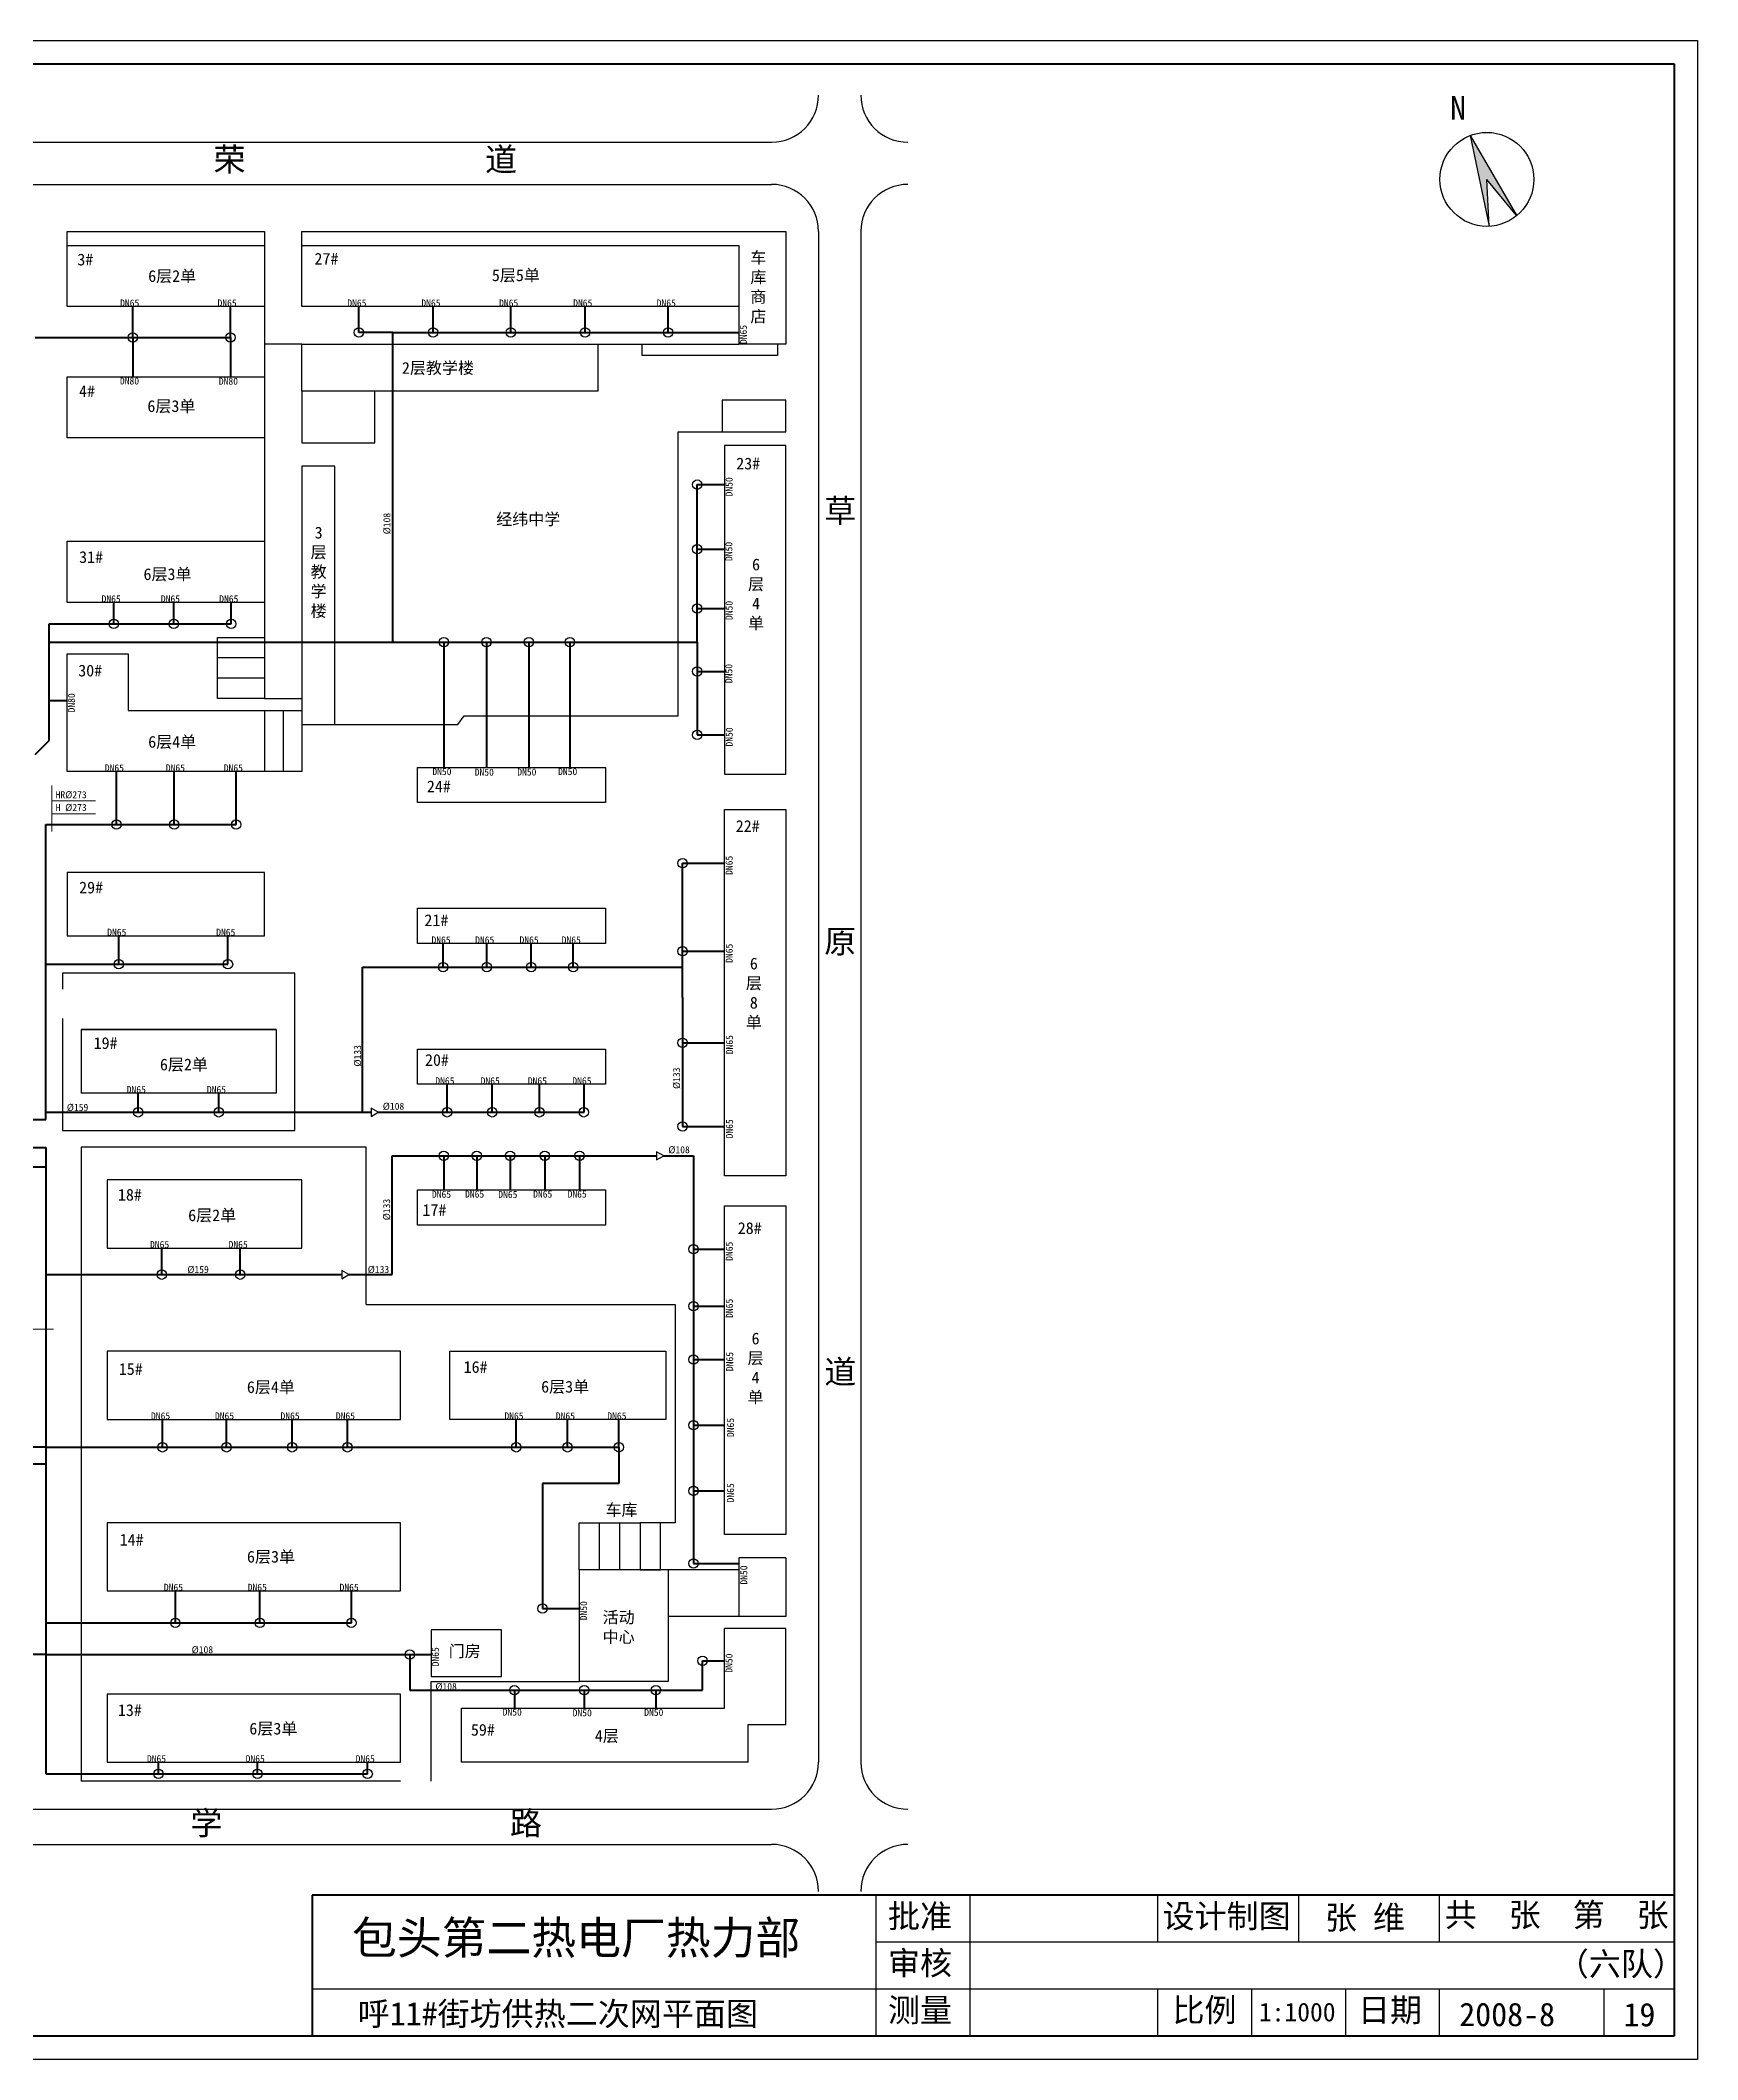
# Model space of a CAD drawing. Header units: millimetres. Extents: x 710 to 1314, y 285 to 715.
# Drawn here: x 961.3 to 1314.2, y 285.3 to 715.3 of the extents above; entities that cross this region are included whole.
import ezdxf

# ---------------------------------------------------------------- set-up
doc = ezdxf.new("R2010")
doc.units = ezdxf.units.MM
doc.layers.add('标注', color=7, linetype='Continuous', lineweight=18)
doc.layers.add('管道', color=7, linetype='Continuous', lineweight=50)
doc.layers.add('边线', color=1, linetype='Continuous')

msp = doc.modelspace()

# ---------------------------------------------------------------- hatches: boundary and pattern name
msp.add_hatch(color=256).paths.add_polyline_path([(1265.73, 695.08), (1269.8, 675.76), (1269.32, 685.75), (1275.66, 678.01)])

# ---------------------------------------------------------------- linework, layer by layer
at = {"lineweight": 40}
for p, q in [((715.18, 710.35), (1309.18, 710.35)), ((1309.18, 710.35), (1309.18, 290.35)), ((1309.18, 320.35), (1019.18, 320.35)), ((1019.18, 320.35), (1019.18, 290.35)), ((1309.18, 290.35), (715.18, 290.35))]:
    msp.add_line(p, q, dxfattribs=at)
for p, q in [((896.69, 693.68), (1116.99, 693.68)), ((1265.73, 695.08), (1269.8, 675.76)), ((1265.73, 695.08), (1275.66, 678.01)), ((896.69, 684.68), (1116.99, 684.68)), ((1269.8, 675.76), (1269.32, 685.75)), ((1275.66, 678.01), (1269.32, 685.75)), ((966.99, 671.68), (966.99, 674.68)), ((966.99, 674.68), (1008.99, 674.68)), ((966.99, 658.68), (966.99, 671.68)), ((966.99, 671.68), (1008.99, 671.68)), ((1008.99, 674.68), (1008.99, 671.68)), ((1008.99, 671.68), (1008.99, 658.68)), ((1016.99, 671.68), (1016.99, 674.68)), ((1016.99, 674.68), (1119.99, 674.68)), ((1016.99, 671.68), (1109.99, 671.68)), ((1016.99, 658.68), (1016.99, 671.68)), ((1109.99, 671.68), (1109.99, 658.68)), ((1119.99, 674.68), (1119.99, 650.68)), ((1126.99, 674.68), (1126.99, 348.68)), ((1136, 674.68), (1136, 348.68)), ((1008.99, 658.68), (966.99, 658.68)), ((1008.99, 658.68), (1008.99, 643.68)), ((1109.99, 658.68), (1016.99, 658.68)), ((1109.99, 658.68), (1109.99, 650.68)), ((1016.99, 650.68), (1008.99, 650.68)), ((1016.99, 650.68), (1079.99, 650.68)), ((1016.99, 640.68), (1016.99, 650.68)), ((1079.99, 650.68), (1079.99, 640.68)), ((1079.99, 650.68), (1109.99, 650.68)), ((1089.43, 648.27), (1089.43, 650.68)), ((1119.99, 650.68), (1109.99, 650.68)), ((1118.27, 650.68), (1118.27, 648.27)), ((1118.27, 648.27), (1089.43, 648.27)), ((966.99, 643.68), (1008.99, 643.68)), ((966.99, 630.68), (966.99, 643.68)), ((1008.99, 643.68), (1008.99, 630.68)), ((1079.99, 640.68), (1016.99, 640.68)), ((1016.99, 640.68), (1016.99, 629.68)), ((1032.49, 629.68), (1032.49, 640.68)), ((1119.99, 638.71), (1106.43, 638.71)), ((1106.43, 638.71), (1106.43, 632.01)), ((1119.99, 632.01), (1119.99, 638.71)), ((1008.99, 630.68), (966.99, 630.68)), ((1008.99, 630.68), (1008.99, 608.68)), ((1016.99, 629.68), (1032.49, 629.68)), ((1097.11, 571.54), (1097.11, 632.01)), ((1097.11, 632.01), (1119.99, 632.01)), ((1119.99, 629.07), (1106.99, 629.07)), ((1106.99, 629.07), (1106.99, 559.07)), ((1119.99, 559.07), (1119.99, 629.07)), ((1023.99, 624.67), (1016.99, 624.67)), ((1016.99, 624.67), (1016.99, 569.67)), ((1023.99, 569.67), (1023.99, 624.67)), ((966.99, 595.68), (966.99, 608.68)), ((966.99, 608.68), (1008.99, 608.68)), ((1008.99, 608.68), (1008.99, 595.68)), ((1008.99, 595.68), (966.99, 595.68)), ((1008.99, 595.68), (1008.99, 575.18)), ((998.99, 588.18), (1008.99, 588.18)), ((998.99, 575.18), (998.99, 588.18)), ((1008.99, 588.18), (1008.99, 575.18)), ((966.99, 559.68), (966.99, 584.68)), ((966.99, 584.68), (979.99, 584.68)), ((979.99, 584.68), (979.99, 572.68)), ((1008.99, 583.85), (998.99, 583.85)), ((1008.99, 579.51), (998.99, 579.51)), ((979.99, 572.68), (1008.99, 572.68)), ((1008.99, 575.18), (998.99, 575.18)), ((1008.99, 575.18), (1016.99, 575.18)), ((1008.99, 572.68), (1008.99, 559.68)), ((1008.99, 572.68), (1016.99, 572.68)), ((1012.99, 572.68), (1012.99, 559.68)), ((1016.99, 575.18), (1016.99, 559.68)), ((1016.99, 569.67), (1023.99, 569.67)), ((1023.99, 569.67), (1050.19, 569.67)), ((1050.19, 569.67), (1051.55, 571.54)), ((1051.55, 571.54), (1097.11, 571.54)), ((1008.99, 559.68), (966.99, 559.68)), ((1016.99, 559.68), (1008.99, 559.68)), ((1041.59, 553.04), (1041.59, 560.54)), ((1041.59, 560.54), (1081.59, 560.54)), ((1081.59, 560.54), (1081.59, 553.04)), ((1106.99, 559.07), (1119.99, 559.07)), ((1081.59, 553.04), (1041.59, 553.04)), ((1106.99, 551.57), (1119.99, 551.57)), ((1106.99, 473.57), (1106.99, 551.57)), ((1119.99, 551.57), (1119.99, 473.57)), ((966.99, 538.18), (966.99, 524.68)), ((1008.99, 538.18), (966.99, 538.18)), ((1008.99, 524.68), (1008.99, 538.18)), ((1041.59, 530.54), (1081.59, 530.54)), ((1041.59, 523.04), (1041.59, 530.54)), ((1081.59, 530.54), (1081.59, 523.04)), ((966.99, 524.68), (1008.99, 524.68)), ((1081.59, 523.04), (1041.59, 523.04)), ((969.99, 504.68), (969.99, 491.18)), ((1011.49, 504.68), (969.99, 504.68)), ((969.99, 504.68), (1011.49, 504.68)), ((1011.49, 504.68), (1011.49, 491.18)), ((1041.59, 500.54), (1081.59, 500.54)), ((1041.59, 493.04), (1041.59, 500.54)), ((1081.59, 500.54), (1081.59, 493.04)), ((1011.49, 491.18), (969.99, 491.18)), ((1081.59, 493.04), (1041.59, 493.04)), ((1119.99, 473.57), (1106.99, 473.57)), ((975.49, 472.68), (975.49, 458.18)), ((1016.99, 472.68), (975.49, 472.68)), ((1016.99, 458.18), (1016.99, 472.68)), ((1041.59, 470.54), (1081.59, 470.54)), ((1041.59, 463.04), (1041.59, 470.54)), ((1081.59, 470.54), (1081.59, 463.04)), ((1106.99, 397.18), (1106.99, 467.18)), ((1106.99, 467.18), (1119.99, 467.18)), ((1119.99, 467.18), (1119.99, 397.18)), ((1081.59, 463.04), (1041.59, 463.04)), ((975.49, 458.18), (1016.99, 458.18)), ((1037.99, 436.18), (975.49, 436.18)), ((975.49, 436.18), (975.49, 421.68)), ((1037.99, 421.68), (1037.99, 436.18)), ((1048.49, 436.18), (1094.49, 436.18)), ((1048.49, 421.68), (1048.49, 436.18)), ((1094.49, 436.18), (1094.49, 421.68)), ((975.49, 421.68), (1037.99, 421.68)), ((1094.49, 421.68), (1048.49, 421.68)), ((975.49, 399.68), (975.49, 385.18)), ((1037.99, 399.68), (975.49, 399.68)), ((1037.99, 385.18), (1037.99, 399.68)), ((1075.99, 399.68), (1088.99, 399.68)), ((1075.99, 389.68), (1075.99, 399.68)), ((1080.33, 389.68), (1080.33, 399.68)), ((1084.66, 389.68), (1084.66, 399.68)), ((1093.33, 399.68), (1088.99, 399.68)), ((1088.99, 399.68), (1088.99, 389.68)), ((1093.33, 389.68), (1093.33, 399.68)), ((1096.49, 399.68), (1093.33, 399.68)), ((1119.99, 397.18), (1106.99, 397.18)), ((1119.99, 392.18), (1109.99, 392.18)), ((1109.99, 392.18), (1109.99, 379.68)), ((1119.99, 392.18), (1119.99, 379.68)), ((1094.99, 389.68), (1075.99, 389.68)), ((1075.99, 389.68), (1075.99, 365.89)), ((1088.99, 389.68), (1075.99, 389.68)), ((1088.99, 389.68), (1093.33, 389.68)), ((1109.99, 389.68), (1094.99, 389.68)), ((1094.99, 389.68), (1094.99, 379.68)), ((975.49, 385.18), (1037.99, 385.18)), ((1119.99, 379.68), (1094.99, 379.68)), ((1059.49, 376.9), (1044.49, 376.9)), ((1044.49, 376.9), (1044.49, 366.9)), ((1059.49, 366.9), (1059.49, 376.9)), ((1119.99, 377.18), (1106.99, 377.18)), ((1106.99, 360.18), (1106.99, 377.18)), ((1119.99, 356.68), (1119.99, 377.18)), ((1044.49, 366.9), (1059.49, 366.9)), ((1094.99, 365.89), (1075.99, 365.89)), ((1037.99, 363.18), (975.49, 363.18)), ((975.49, 363.18), (975.49, 348.68)), ((1037.99, 348.68), (1037.99, 363.18)), ((1050.99, 348.68), (1050.99, 360.18)), ((1050.99, 360.18), (1106.99, 360.18)), ((1111.99, 348.68), (1111.99, 356.68)), ((1111.99, 356.68), (1119.99, 356.68)), ((975.49, 348.68), (1037.99, 348.68)), ((1111.99, 348.68), (1050.99, 348.68)), ((896.69, 338.68), (1116.99, 338.68)), ((896.69, 331.18), (1116.99, 331.18)), ((1139.18, 320.35), (1139.18, 290.35)), ((1159.18, 320.35), (1159.18, 290.35)), ((1199.18, 320.35), (1199.18, 310.35)), ((1229.22, 320.35), (1229.22, 310.35)), ((1259.18, 320.35), (1259.18, 310.35)), ((1309.18, 310.35), (1139.18, 310.35)), ((1309.18, 300.35), (1019.18, 300.35)), ((1199.18, 300.35), (1199.18, 290.35)), ((1219.18, 300.35), (1219.18, 290.35)), ((1239.18, 300.35), (1239.18, 290.35)), ((1259.18, 300.35), (1259.18, 290.35)), ((1294.18, 300.35), (1294.18, 290.35))]:
    msp.add_line(p, q)
at = {"color": 3}
for p, q in [((965.99, 516.68), (965.99, 513.32)), ((1015.49, 516.68), (965.99, 516.68)), ((1015.49, 483.18), (1015.49, 516.68)), ((965.99, 507.05), (965.99, 483.18)), ((965.99, 483.18), (1015.49, 483.18)), ((969.99, 479.68), (969.99, 344.68)), ((1030.69, 479.68), (969.99, 479.68)), ((1030.69, 446.18), (1030.69, 479.68)), ((1030.69, 446.18), (1096.49, 446.18)), ((1096.49, 446.18), (1096.49, 399.68)), ((1094.99, 379.68), (1094.99, 365.89)), ((1044.49, 344.68), (1044.49, 365.89)), ((1044.49, 365.89), (1075.99, 365.89)), ((1037.99, 344.68), (969.99, 344.68))]:
    msp.add_line(p, q, dxfattribs=at)
for points in [[(1033.2, 487.08), (1031.7, 487.95), (1031.7, 486.22)], [(1094.01, 477.82), (1092.51, 478.69), (1092.51, 476.96)], [(1027, 452.51), (1025.5, 453.37), (1025.5, 451.64)]]:
    msp.add_lwpolyline(points, close=True)
for centre, radius in [((1269.32, 685.75), 10), ((1029.1, 653.15), 1), ((1044.9, 653.15), 1), ((1061.46, 653.15), 1), ((1077.26, 653.15), 1), ((1094.96, 653.15), 1), ((980.95, 652.1), 1), ((1001.75, 652.1), 1), ((1101.15, 620.74), 1), ((1101.15, 606.98), 1), ((1101.15, 594.36), 1), ((976.9, 591.09), 1), ((989.67, 591.09), 1), ((1001.92, 591.09), 1), ((1047.22, 587.22), 1), ((1056.26, 587.22), 1), ((1065.3, 587.22), 1), ((1074.03, 587.22), 1), ((1101.15, 580.98), 1), ((1101.15, 567.44), 1), ((977.49, 548.36), 1), ((989.79, 548.36), 1), ((1002.97, 548.36), 1), ((1098.05, 540.13), 1), ((1098.05, 521.38), 1), ((977.98, 518.6), 1), ((1001.23, 518.6), 1), ((1047.05, 518), 1), ((1056.34, 518), 1), ((1065.82, 518), 1), ((1074.74, 518), 1), ((1098.05, 501.9), 1), ((982.13, 487.08), 1), ((999.28, 487.08), 1), ((1047.89, 487.08), 1), ((1057.51, 487.08), 1), ((1067.55, 487.08), 1), ((1076.99, 487.08), 1), ((1098.05, 484.06), 1), ((1047.18, 477.82), 1), ((1054.19, 477.82), 1), ((1061.29, 477.82), 1), ((1068.69, 477.82), 1), ((1076.1, 477.82), 1), ((1100.36, 457.93), 1), ((987.14, 452.51), 1), ((1003.84, 452.51), 1), ((1100.36, 445.79), 1), ((1100.36, 434.43), 1), ((1100.36, 420.45), 1), ((987.28, 415.74), 1), ((1000.92, 415.74), 1), ((1014.88, 415.74), 1), ((1026.68, 415.74), 1), ((1062.61, 415.74), 1), ((1073.55, 415.74), 1), ((1084.48, 415.74), 1), ((1100.36, 406.44), 1), ((1100.36, 391.03), 1), ((990.02, 378.36), 1), ((1008.02, 378.36), 1), ((1027.5, 378.36), 1), ((1068.22, 381.4), 1), ((1039.94, 371.59), 1), ((1102.28, 370.28), 1), ((1062.21, 364.04), 1), ((1077.11, 364.04), 1), ((1092.37, 364.04), 1), ((986.41, 346.2), 1), ((1007.49, 346.2), 1), ((1030.97, 346.2), 1)]:
    msp.add_circle(centre, radius)
for centre, start, end in [((1116.99, 703.68), 270, 0), ((1146, 703.68), 180, 270), ((1116.99, 674.68), 0, 90), ((1146, 674.68), 90, 180), ((1116.99, 348.68), 270, 0), ((1146, 348.68), 180, 270), ((1116.99, 321.18), 0, 90), ((1146, 321.18), 90, 180)]:
    msp.add_arc(centre, 10, start, end)
at = {"layer": '标注'}
for p, q in [((963.72, 546.87), (963.72, 556.68)), ((963.72, 553.44), (973.03, 553.44)), ((963.72, 550.63), (973.03, 550.63)), ((964.04, 440.88), (953.09, 440.88))]:
    msp.add_line(p, q, dxfattribs=at)
at = {"layer": '管道'}
for p, q in [((980.95, 652.1), (980.95, 658.68)), ((1001.75, 652.1), (1001.75, 658.68)), ((1029.1, 653.15), (1029.1, 658.68)), ((1044.9, 653.15), (1044.9, 658.68)), ((1061.46, 653.15), (1061.46, 658.68)), ((1077.26, 653.15), (1077.26, 658.68)), ((1094.96, 653.15), (1094.96, 658.68)), ((960.16, 652.1), (1001.75, 652.1)), ((980.95, 652.1), (980.95, 643.68)), ((1001.75, 652.1), (1001.75, 643.68)), ((1036.33, 653.15), (1029.1, 653.15)), ((1036.33, 587.22), (1036.33, 653.15)), ((1036.33, 653.15), (1109.99, 653.15)), ((1101.15, 587.22), (1101.15, 620.74)), ((1101.15, 620.74), (1106.99, 620.74)), ((1101.15, 606.98), (1106.99, 606.98)), ((976.9, 591.09), (976.9, 595.68)), ((989.67, 591.09), (989.67, 595.68)), ((1001.92, 591.09), (1001.92, 595.68)), ((1101.15, 594.36), (1106.99, 594.36)), ((963.18, 574.76), (963.18, 591.09)), ((963.18, 591.09), (1001.92, 591.09)), ((963.18, 587.22), (1101.15, 587.22)), ((1047.22, 587.22), (1047.22, 560.54)), ((1056.26, 587.22), (1056.26, 560.54)), ((1065.3, 587.22), (1065.3, 560.54)), ((1074.03, 587.22), (1074.03, 560.54)), ((1101.15, 587.22), (1101.15, 567.44)), ((1101.15, 580.98), (1106.99, 580.98)), ((963.18, 566.29), (963.18, 574.76)), ((963.18, 574.76), (966.99, 574.76)), ((960.16, 563.29), (963.18, 566.29)), ((1101.15, 567.44), (1106.99, 567.44)), ((977.49, 548.36), (977.49, 559.68)), ((989.79, 548.36), (989.79, 559.68)), ((1002.97, 548.36), (1002.97, 559.68)), ((962.41, 518.6), (962.41, 548.36)), ((962.41, 548.36), (1002.97, 548.36)), ((1098.05, 511.51), (1098.05, 540.13)), ((1098.05, 540.13), (1106.99, 540.13)), ((977.98, 518.6), (977.98, 524.68)), ((1001.23, 518.6), (1001.23, 524.68)), ((1047.05, 518), (1047.05, 523.04)), ((1056.34, 518), (1056.34, 523.04)), ((1065.82, 518), (1065.82, 523.04)), ((1074.74, 518), (1074.74, 523.04)), ((1098.05, 521.38), (1106.99, 521.38)), ((962.41, 487.08), (962.41, 518.6)), ((962.41, 518.6), (1001.23, 518.6)), ((1029.9, 487.08), (1029.9, 518)), ((1029.9, 518), (1098.05, 518)), ((1098.05, 511.51), (1098.05, 484.06)), ((1098.05, 501.9), (1106.99, 501.9)), ((982.13, 487.08), (982.13, 491.18)), ((999.28, 487.08), (999.28, 491.18)), ((1047.88, 487.08), (1047.88, 493.04)), ((1057.51, 487.08), (1057.51, 493.04)), ((1067.55, 487.08), (1067.55, 493.04)), ((1077.07, 487.08), (1077.07, 493.04)), ((962.41, 485.52), (962.41, 487.08)), ((962.41, 487.08), (1031.7, 487.08)), ((1033.2, 487.08), (1077.07, 487.08)), ((948.32, 485.52), (962.41, 485.52)), ((1098.05, 484.06), (1106.99, 484.06)), ((948.32, 479.62), (962.41, 479.62)), ((962.41, 479.62), (962.41, 452.51)), ((1036.22, 452.51), (1036.22, 477.82)), ((1036.22, 477.82), (1092.51, 477.82)), ((1047.18, 477.82), (1047.18, 470.54)), ((1054.19, 477.82), (1054.19, 470.54)), ((1061.29, 477.82), (1061.29, 470.54)), ((1068.69, 477.82), (1068.69, 470.54)), ((1076.1, 477.82), (1076.1, 470.54)), ((1094.01, 477.82), (1100.36, 477.82)), ((1100.36, 477.82), (1100.36, 391.03)), ((962.41, 475.37), (899.09, 475.37)), ((987.14, 452.51), (987.14, 458.18)), ((1003.84, 452.51), (1003.84, 458.18)), ((1100.36, 457.93), (1106.99, 457.93)), ((962.41, 452.51), (1025.5, 452.51)), ((962.41, 452.51), (962.41, 415.74)), ((1027, 452.51), (1036.22, 452.51)), ((1100.36, 445.79), (1106.99, 445.79)), ((1100.36, 434.43), (1106.99, 434.43)), ((987.28, 415.74), (987.28, 421.68)), ((1000.92, 415.74), (1000.92, 421.68)), ((1014.88, 415.74), (1014.88, 421.68)), ((1026.68, 415.74), (1026.68, 421.68)), ((1062.61, 415.74), (1062.61, 421.68)), ((1073.55, 415.74), (1073.55, 421.68)), ((1084.48, 415.74), (1084.48, 421.68)), ((1100.36, 420.45), (1106.99, 420.45)), ((962.41, 415.74), (903.29, 415.74)), ((962.41, 415.74), (962.41, 346.2)), ((962.41, 415.74), (1084.48, 415.74)), ((1084.48, 415.74), (1084.48, 408.01)), ((962.41, 412.18), (915.41, 412.18)), ((1084.48, 408.01), (1068.22, 408.01)), ((1068.22, 408.01), (1068.22, 381.4)), ((1100.36, 406.44), (1106.99, 406.44)), ((1100.36, 391.03), (1109.99, 391.03)), ((990.02, 378.36), (990.02, 385.18)), ((1008.02, 378.36), (1008.02, 385.18)), ((1027.5, 378.36), (1027.5, 385.18)), ((1068.22, 381.4), (1075.99, 381.4)), ((962.41, 378.36), (1027.5, 378.36)), ((962.41, 371.59), (911.76, 371.59)), ((962.41, 371.59), (1044.49, 371.59)), ((1039.94, 371.59), (1039.94, 364.04)), ((1102.28, 364.04), (1102.28, 370.28)), ((1102.28, 370.28), (1106.99, 370.28)), ((1039.94, 364.04), (1102.28, 364.04)), ((1062.21, 364.04), (1062.21, 360.18)), ((1077.11, 364.04), (1077.11, 360.18)), ((1092.37, 364.04), (1092.37, 360.18)), ((986.41, 346.2), (986.41, 348.68)), ((1007.49, 346.2), (1007.49, 348.68)), ((1030.97, 346.2), (1030.97, 348.68)), ((962.41, 346.2), (1030.97, 346.2))]:
    msp.add_line(p, q, dxfattribs=at)
at = {"layer": '边线'}
for p, q in [((710.18, 715.35), (1314.18, 715.35)), ((1314.18, 715.35), (1314.18, 285.35)), ((1314.18, 285.35), (710.18, 285.35))]:
    msp.add_line(p, q, dxfattribs=at)

# ---------------------------------------------------------------- texts
at = {"attachment_point": 1}
for s, insert, char_height, width in [('N', (1261.47, 703.49), 5, 13.437), ('{\\fFangSong_GB2312|b0|i0|c134|p49;批准}', (1141.77, 318.41), 5, 88.5221), ('{\\fFangSong_GB2312|b0|i0|c134|p49;设计制图}', (1200.24, 318.41), 5, 88.5221), ('{\\fFangSong_GB2312|b0|i0|c134|p49;共  张  第  张}', (1260.32, 318.68), 5, 88.5221), ('{\\fSimHei|b0|i0|c134|p2;包头第二热电厂热力部}', (1027.63, 314.81), 7, 133.3392), ('{\\fFangSong_GB2312|b0|i0|c134|p49;审核}', (1141.77, 308.41), 5, 88.5221), ('{\\fSimSun|b0|i0|c134|p54;呼11#街坊供热二次网平面图}', (1028.86, 297.62), 5, 135.8047), ('{\\fFangSong_GB2312|b0|i0|c134|p49;测量}', (1141.77, 298.41), 5, 88.5221), ('{\\fFangSong_GB2312|b0|i0|c134|p49;比例}', (1202.36, 298.41), 5, 88.5221), ('{\\fFangSong_GB2312|b0|i0|c134|p49;日期}', (1241.85, 298.41), 5, 88.5221)]:
    msp.add_mtext(s, dxfattribs=dict(at, insert=insert, char_height=char_height, width=width))
at = {"layer": '标注'}
for s, insert, char_height, width, attachment_point in [('{\\fSimSun|b0|i0|c134|p54;繁             荣               道}', (947.11, 692.5), 5, 125.2447, 1), ('3#', (969.15, 669.93), 2.5, 11.3476, 1), ('6{\\fSimSun|b0|i0|c134|p54;层}2{\\fSimSun|b0|i0|c134|p54;单}', (984.24, 666.42), 2.5, 20.142, 1), ('27#', (1019.64, 670.1), 2.5, 11.3476, 1), ('5{\\fSimSun|b0|i0|c134|p54;层}5{\\fSimSun|b0|i0|c134|p54;单}', (1057.43, 666.58), 2.5, 20.142, 1), ('{\\fSimSun|b0|i0|c134|p54;车库商店}', (1112.47, 670.34), 2.5, 5.2593, 1), ('DN65', (978.26, 660.18), 1.5, 9.7816, 1), ('DN65', (999, 660.18), 1.5, 9.7816, 1), ('DN65', (1026.64, 660.18), 1.5, 9.7816, 1), ('DN65', (1042.41, 660.18), 1.5, 9.7816, 1), ('DN65', (1058.96, 660.18), 1.5, 9.7816, 1), ('DN65', (1074.74, 660.18), 1.5, 9.7816, 1), ('DN65', (1092.52, 660.18), 1.5, 9.7816, 1), ('2{\\fSimSun|b0|i0|c134|p54;层教学楼}', (1038.27, 646.85), 2.5, 18.5943, 1), ('4#', (969.51, 641.88), 2.5, 11.3476, 1), ('DN80', (978.22, 643.57), 1.5, 9.7816, 1), ('DN80', (999.28, 643.52), 1.5, 9.7816, 1), ('6{\\fSimSun|b0|i0|c134|p54;层}3{\\fSimSun|b0|i0|c134|p54;单}', (984.07, 638.72), 2.5, 20.142, 1), ('23#', (1109.46, 626.49), 2.5, 11.3476, 1), ('{\\fSimSun|b0|i0|c134|p54;经纬中学}', (1058.36, 614.64), 2.5, 21.2997, 1), ('{\\fSimSun|b0|i0|c134|p54;草\\P\\P\\P\\P\\P\\P\\P\\P\\P\\P\\P原\\P\\P\\P\\P\\P\\P\\P\\P\\P\\P\\P道}', (1128.2, 617.68), 5, 10.5465, 1), ('3{\\fSimSun|b0|i0|c134|p54;层\\P教学楼}', (1020.53, 602.06), 2.5, 2.7628, 5), ('31#', (969.53, 606.57), 2.5, 11.3476, 1), ('6{\\fSimSun|b0|i0|c134|p54;层}3{\\fSimSun|b0|i0|c134|p54;单}', (983.24, 602.93), 2.5, 20.142, 1), ('6{\\fSimSun|b0|i0|c134|p54;\\P层\\P}4{\\fSimSun|b0|i0|c134|p54;\\P单}', (1113.68, 597.36), 2.5, 13.0497, 5), ('DN65', (974.31, 597.18), 1.5, 9.7816, 1), ('DN65', (986.94, 597.18), 1.5, 9.7816, 1), ('DN65', (999.36, 597.18), 1.5, 9.7816, 1), ('30#', (969.34, 582.4), 2.5, 11.3476, 1), ('6{\\fSimSun|b0|i0|c134|p54;层}4{\\fSimSun|b0|i0|c134|p54;单}', (984.24, 567.23), 2.5, 20.142, 1), ('DN65', (975, 561.18), 1.5, 9.7816, 1), ('DN65', (987.99, 561.18), 1.5, 9.7816, 1), ('DN65', (1000.33, 561.18), 1.5, 9.7816, 1), ('DN50', (1044.75, 560.39), 1.5, 9.7816, 1), ('DN50', (1053.77, 560.26), 1.5, 9.7816, 1), ('DN50', (1062.83, 560.3), 1.5, 9.7816, 1), ('DN50', (1071.53, 560.39), 1.5, 9.7816, 1), ('HR%%C273', (964.53, 555.46), 1.5, 12.7309, 1), ('24#', (1043.59, 557.73), 2.5, 11.3671, 1), ('H %%C273', (964.53, 552.75), 1.5, 12.7309, 1), ('22#', (1109.35, 549.28), 2.5, 11.3476, 1), ('29#', (969.53, 536.2), 2.5, 11.3476, 1), ('21#', (1043.06, 529.23), 2.5, 11.3476, 1), ('DN65', (975.51, 526.18), 1.5, 9.7816, 1), ('DN65', (998.72, 526.18), 1.5, 9.7816, 1), ('DN65', (1044.56, 524.54), 1.5, 9.7816, 1), ('DN65', (1053.86, 524.54), 1.5, 9.7816, 1), ('DN65', (1063.31, 524.54), 1.5, 9.7816, 1), ('DN65', (1072.29, 524.54), 1.5, 9.7816, 1), ('6{\\fSimSun|b0|i0|c134|p54;\\P层\\P}8{\\fSimSun|b0|i0|c134|p54;\\P单}', (1113.21, 512.37), 2.5, 13.0497, 5), ('19#', (972.62, 503.07), 2.5, 11.3476, 1), ('6{\\fSimSun|b0|i0|c134|p54;层}2{\\fSimSun|b0|i0|c134|p54;单}', (986.74, 498.51), 2.5, 20.142, 1), ('20#', (1043.18, 499.47), 2.5, 11.3476, 1), ('DN65', (1045.38, 494.54), 1.5, 9.7816, 1), ('DN65', (1055.03, 494.54), 1.5, 9.7816, 1), ('DN65', (1065.07, 494.54), 1.5, 9.7816, 1), ('DN65', (1074.56, 494.54), 1.5, 9.7816, 1), ('DN65', (979.66, 492.68), 1.5, 9.7816, 1), ('DN65', (996.74, 492.68), 1.5, 9.7816, 1), ('%%C159', (966.91, 488.88), 1.5, 12.7309, 1), ('%%C108', (1034.19, 489.12), 1.5, 12.7309, 1), ('%%C108', (1095, 479.86), 1.5, 12.7309, 1), ('18#', (977.8, 470.77), 2.5, 11.3476, 1), ('DN65', (1044.66, 470.38), 1.5, 9.7816, 1), ('DN65', (1051.71, 470.42), 1.5, 9.7816, 1), ('DN65', (1058.79, 470.34), 1.5, 9.7816, 1), ('DN65', (1066.21, 470.42), 1.5, 9.7816, 1), ('DN65', (1073.55, 470.42), 1.5, 9.7816, 1), ('6{\\fSimSun|b0|i0|c134|p54;层}2{\\fSimSun|b0|i0|c134|p54;单}', (992.75, 466.4), 2.5, 20.142, 1), ('17#', (1042.63, 467.52), 2.5, 11.7345, 1), ('28#', (1109.78, 463.67), 2.5, 11.3476, 1), ('DN65', (984.63, 459.68), 1.5, 9.7816, 1), ('DN65', (1001.36, 459.68), 1.5, 9.7816, 1), ('%%C159', (992.57, 454.36), 1.5, 12.7309, 1), ('%%C133', (1030.99, 454.37), 1.5, 12.7309, 1), ('6{\\fSimSun|b0|i0|c134|p54;\\P层\\P}4{\\fSimSun|b0|i0|c134|p54;\\P单}', (1113.58, 432.53), 2.5, 13.0497, 5), ('15#', (977.98, 433.66), 2.5, 11.3476, 1), ('6{\\fSimSun|b0|i0|c134|p54;层}4{\\fSimSun|b0|i0|c134|p54;单}', (1005.26, 429.81), 2.5, 20.142, 1), ('16#', (1051.41, 434.09), 2.5, 11.3476, 1), ('6{\\fSimSun|b0|i0|c134|p54;层}3{\\fSimSun|b0|i0|c134|p54;单}', (1067.92, 429.9), 2.5, 20.142, 1), ('DN65', (984.84, 423.18), 1.5, 9.7816, 1), ('DN65', (998.45, 423.18), 1.5, 9.7816, 1), ('DN65', (1012.41, 423.18), 1.5, 9.7816, 1), ('DN65', (1024.2, 423.18), 1.5, 9.7816, 1), ('DN65', (1060.09, 423.18), 1.5, 9.7816, 1), ('DN65', (1071.04, 423.18), 1.5, 9.7816, 1), ('DN65', (1082.01, 423.18), 1.5, 9.7816, 1), ('{\\fSimSun|b0|i0|c134|p54;车库}', (1081.63, 403.67), 2.5, 8.4078, 1), ('14#', (978.17, 397.31), 2.5, 11.3476, 1), ('6{\\fSimSun|b0|i0|c134|p54;层}3{\\fSimSun|b0|i0|c134|p54;单}', (1005.28, 393.7), 2.5, 20.142, 1), ('DN65', (987.58, 386.68), 1.5, 9.7816, 1), ('DN65', (1005.43, 386.68), 1.5, 9.7816, 1), ('DN65', (1024.99, 386.68), 1.5, 9.7816, 1), ('{\\fSimSun|b0|i0|c134|p54;活动中心}', (1081.01, 380.78), 2.5, 9.3309, 1), ('%%C108', (993.49, 373.39), 1.5, 12.7309, 1), ('{\\fSimSun|b0|i0|c134|p54;门房}', (1048.24, 373.59), 2.5, 9.2458, 1), ('%%C108', (1045.39, 365.54), 1.5, 12.7309, 1), ('13#', (977.79, 361.02), 2.5, 11.3476, 1), ('6{\\fSimSun|b0|i0|c134|p54;层}3{\\fSimSun|b0|i0|c134|p54;单}', (1005.78, 357.09), 2.5, 20.142, 1), ('DN50', (1059.72, 360.1), 1.5, 9.7816, 1), ('DN50', (1074.63, 359.95), 1.5, 9.7816, 1), ('DN50', (1089.87, 360.04), 1.5, 9.7816, 1), ('59#', (1052.96, 356.83), 2.5, 11.2885, 1), ('4{\\fSimSun|b0|i0|c134|p54;层}', (1079.35, 355.53), 2.5, 20.142, 1), ('DN65', (983.97, 350.18), 1.5, 9.7816, 1), ('DN65', (1004.99, 350.18), 1.5, 9.7816, 1), ('DN65', (1028.42, 350.18), 1.5, 9.7816, 1), ('{\\fSimSun|b0|i0|c134|p54;科                 学                  路}', (928.59, 338.21), 5, 151.7812, 1), ('{\\fKaiTi_GB2312|b0|i0|c134|p49;张 维}', (1234.82, 318.1), 5, 30.3874, 1), ('{\\fKaiTi_GB2312|b0|i0|c134|p49;（六队）}', (1284.2, 308.23), 5, 30.3874, 1), ('{\\H0.8x;1:1000}', (1220.76, 297.48), 5, 42.6517, 1), ('2008-8', (1263.42, 297.48), 5, 42.6517, 1), ('19', (1298.39, 297.44), 5, 42.6517, 1)]:
    msp.add_mtext(s, dxfattribs=dict(at, insert=insert, char_height=char_height, width=width, attachment_point=attachment_point))
at = {"layer": '标注', "char_height": 1.5, "attachment_point": 1, "rotation": 90}
for s, insert, width in [('DN65', (1110.22, 650.68), 8.3237), ('DN50', (1107.18, 618.24), 8.3237), ('%%C108', (1034.31, 610.16), 12.7309), ('DN50', (1107.14, 604.48), 8.3237), ('DN50', (1107.19, 591.91), 8.2719), ('DN50', (1107.13, 578.48), 8.3237), ('DN80', (967.15, 572.24), 8.2719), ('DN50', (1107.22, 564.97), 8.3237), ('DN65', (1107.19, 537.63), 8.2829), ('DN65', (1107.21, 518.9), 8.2829), ('DN65', (1107.28, 499.44), 8.2829), ('%%C133', (1028.06, 496.82), 12.7309), ('%%C133', (1095.99, 492.04), 12.7309), ('DN65', (1107.26, 481.52), 8.2829), ('%%C133', (1034.26, 464.08), 12.7309), ('DN65', (1107.22, 455.44), 8.2829), ('DN65', (1107.24, 443.29), 8.2829), ('DN65', (1107.31, 431.96), 8.2829), ('DN65', (1107.49, 417.92), 8.2829), ('DN65', (1107.49, 404.01), 8.2829), ('DN50', (1110.31, 386.5), 8.3237), ('DN50', (1076.19, 378.9), 8.3237), ('DN65', (1044.64, 369.09), 8.3237), ('DN50', (1107.16, 367.74), 8.3237)]:
    msp.add_mtext(s, dxfattribs=dict(at, insert=insert, width=width))

doc.saveas('drawing.dxf')
